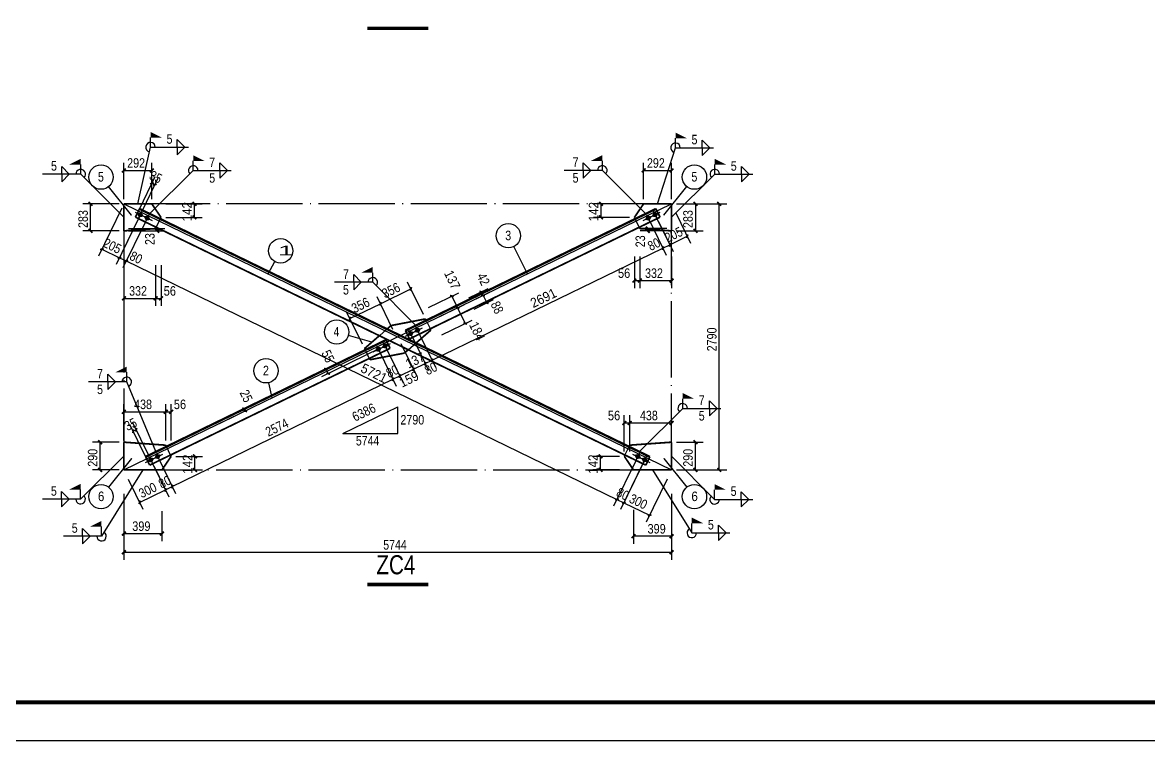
# Model space of a CAD drawing. Extents: x 3335981 to 3441081, y -1122115 to -866695.
# Drawn here: x 3382037 to 3411559, y -1122115 to -1103298 of the extents above; entities that cross this region are included whole.
import ezdxf

# ---------------------------------------------------------------- set-up
doc = ezdxf.new("R2010")
doc.units = 0
doc.header["$LTSCALE"] = 1000
doc.header["$MEASUREMENT"] = 0
doc.linetypes.add('2', pattern=[3800, 3000, -300, 200, -300])
doc.linetypes.add('DOTE', pattern=[2.42, 2, -0.2, 0.02, -0.2])
for name, color, linetype in [('10', 2, 'Continuous'), ('180', 253, '2'), ('35', 253, 'Continuous'), ('PUB_TITLE', 4, 'Continuous'), ('尺寸标注', 253, 'Continuous'), ('焊缝标注', 1, 'Continuous'), ('编号标注', 253, 'Continuous')]:
    doc.layers.add(name, color=color, linetype=linetype)
doc.styles.get("Standard").update_dxf_attribs({"font": 'sa-rs.shx', "width": 0.8, "bigfont": 'GBCBIG.shx'})

msp = doc.modelspace()

# ---------------------------------------------------------------- linework, layer by layer
at = {"layer": '10', "color": 253, "linetype": 'ByBlock'}
for p, q in [((3385169, -1108246), (3385081, -1108426)), ((3398581, -1108246), (3398668, -1108426)), ((3384990, -1108271), (3385260, -1108402)), ((3385170, -1108358), (3385440, -1108489)), ((3385348, -1108334), (3385261, -1108514)), ((3398310, -1108489), (3398580, -1108358)), ((3398401, -1108334), (3398488, -1108514)), ((3398490, -1108402), (3398760, -1108271)), ((3392078, -1111516), (3392348, -1111385)), ((3392169, -1111361), (3392257, -1111541)), ((3392258, -1111429), (3392528, -1111298)), ((3392349, -1111273), (3392437, -1111453)), ((3391233, -1111927), (3391503, -1111796)), ((3391324, -1111771), (3391411, -1111951)), ((3391413, -1111839), (3391682, -1111708)), ((3391504, -1111684), (3391591, -1111864)), ((3385265, -1114825), (3385535, -1114694)), ((3385357, -1114670), (3385444, -1114850)), ((3385445, -1114738), (3385715, -1114607)), ((3385537, -1114582), (3385624, -1114762)), ((3398034, -1114607), (3398304, -1114738)), ((3398213, -1114582), (3398126, -1114762)), ((3398214, -1114694), (3398484, -1114825)), ((3398393, -1114670), (3398306, -1114850))]:
    msp.add_line(p, q, dxfattribs=at)
at = {"layer": '10', "color": 1, "const_width": 45}
for points in [[(3385066, -1108308), (3385103, -1108381), (3385183, -1108365), (3385147, -1108291), (3385066, -1108308)], [(3385246, -1108395), (3385283, -1108469), (3385363, -1108452), (3385327, -1108379), (3385246, -1108395)], [(3398386, -1108452), (3398467, -1108469), (3398503, -1108395), (3398423, -1108379), (3398386, -1108452)], [(3398566, -1108365), (3398647, -1108381), (3398683, -1108308), (3398603, -1108291), (3398566, -1108365)], [(3392154, -1111479), (3392235, -1111496), (3392271, -1111422), (3392191, -1111406), (3392154, -1111479)], [(3392334, -1111392), (3392415, -1111408), (3392451, -1111335), (3392371, -1111318), (3392334, -1111392)], [(3391309, -1111890), (3391389, -1111906), (3391426, -1111833), (3391346, -1111816), (3391309, -1111890)], [(3391489, -1111802), (3391569, -1111819), (3391606, -1111746), (3391526, -1111729), (3391489, -1111802)], [(3385342, -1114788), (3385422, -1114805), (3385459, -1114731), (3385378, -1114715), (3385342, -1114788)], [(3385522, -1114701), (3385602, -1114717), (3385639, -1114644), (3385558, -1114627), (3385522, -1114701)], [(3398111, -1114644), (3398147, -1114717), (3398228, -1114701), (3398191, -1114627), (3398111, -1114644)], [(3398291, -1114731), (3398327, -1114805), (3398408, -1114788), (3398371, -1114715), (3398291, -1114731)]]:
    msp.add_lwpolyline(points, dxfattribs=at)
at = {"layer": '10', "const_width": 15}
for points in [[(3385132, -1108336, 1), (3385117, -1108336, 1), (3385132, -1108336, 1)], [(3385312, -1108424, 1), (3385297, -1108424, 1), (3385312, -1108424, 1)], [(3398452, -1108424, 1), (3398437, -1108424, 1), (3398452, -1108424, 1)], [(3398632, -1108336, 1), (3398617, -1108336, 1), (3398632, -1108336, 1)], [(3392220, -1111451, 1), (3392205, -1111451, 1), (3392220, -1111451, 1)], [(3392400, -1111363, 1), (3392385, -1111363, 1), (3392400, -1111363, 1)], [(3391555, -1111774, 1), (3391540, -1111774, 1), (3391555, -1111774, 1)], [(3391375, -1111861, 1), (3391360, -1111861, 1), (3391375, -1111861, 1)], [(3385408, -1114760, 1), (3385393, -1114760, 1), (3385408, -1114760, 1)], [(3385588, -1114672, 1), (3385573, -1114672, 1), (3385588, -1114672, 1)], [(3398177, -1114672, 1), (3398162, -1114672, 1), (3398177, -1114672, 1)], [(3398357, -1114760, 1), (3398342, -1114760, 1), (3398357, -1114760, 1)]]:
    msp.add_lwpolyline(points, format="xyb", close=True, dxfattribs=at)
at = {"layer": '180', "color": 253, "linetype": 'DOTE'}
for p, q in [((3399055, -1108049), (3384695, -1108049)), ((3384695, -1108049), (3384695, -1115024)), ((3399055, -1115024), (3399055, -1108049)), ((3384695, -1115024), (3399055, -1115024))]:
    msp.add_line(p, q, dxfattribs=at)
at = {"layer": '180', "color": 253, "linetype": 'ByBlock'}
for p, q in [((3384695, -1108049), (3399055, -1115024)), ((3384695, -1115024), (3399055, -1108049)), ((3390439, -1114066), (3391875, -1113368)), ((3391875, -1114066), (3391875, -1113368)), ((3390439, -1114066), (3391875, -1114066))]:
    msp.add_line(p, q, dxfattribs=at)
at = {"layer": '180', "color": 2, "linetype": 'ByBlock'}
for p, q in [((3385543, -1108665), (3385653, -1108440)), ((3398206, -1108665), (3398097, -1108440)), ((3392730, -1111325), (3392621, -1111100)), ((3391599, -1111328), (3391393, -1111506)), ((3392151, -1111874), (3392357, -1111696)), ((3391020, -1111877), (3391129, -1112102)), ((3385917, -1114634), (3385808, -1114409)), ((3397832, -1114634), (3397942, -1114409))]:
    msp.add_line(p, q, dxfattribs=at)
at = {"layer": '180', "color": 2, "const_width": 45}
for points in [[(3385427, -1108049), (3384695, -1108049)], [(3384695, -1108049), (3384695, -1108758)], [(3385106, -1108175), (3384997, -1108399)], [(3385100, -1108188), (3398481, -1114688)], [(3398488, -1114674), (3385106, -1108175)], [(3385669, -1108406), (3385427, -1108049)], [(3398643, -1108175), (3392074, -1111365)], [(3392081, -1111379), (3398650, -1108188)], [(3398080, -1108406), (3398322, -1108049)], [(3398322, -1108049), (3399055, -1108049)], [(3398753, -1108399), (3398643, -1108175)], [(3399055, -1108049), (3399055, -1108758)], [(3384997, -1108399), (3398379, -1114899)], [(3385653, -1108440), (3385669, -1108406)], [(3392183, -1111590), (3398753, -1108399)], [(3398097, -1108440), (3398080, -1108406)], [(3384695, -1108758), (3385527, -1108699)], [(3385527, -1108699), (3385543, -1108665)], [(3398222, -1108699), (3398206, -1108665)], [(3399055, -1108758), (3398222, -1108699)], [(3392604, -1111066), (3391700, -1111240)], [(3392621, -1111100), (3392604, -1111066)], [(3391393, -1111506), (3391003, -1111844)], [(3391700, -1111240), (3391599, -1111328)], [(3392074, -1111365), (3392183, -1111590)], [(3392357, -1111696), (3392746, -1111358)], [(3392746, -1111358), (3392730, -1111325)], [(3391566, -1111612), (3385262, -1114674)], [(3385268, -1114688), (3391573, -1111626)], [(3391675, -1111837), (3391566, -1111612)], [(3385371, -1114899), (3391675, -1111837)], [(3391003, -1111844), (3391020, -1111877)], [(3391129, -1112102), (3391145, -1112136)], [(3391145, -1112136), (3392050, -1111962)], [(3392050, -1111962), (3392151, -1111874)], [(3384695, -1114297), (3384695, -1115024)], [(3385792, -1114375), (3384695, -1114297)], [(3385808, -1114409), (3385792, -1114375)], [(3397942, -1114409), (3397958, -1114375)], [(3397958, -1114375), (3399055, -1114297)], [(3399055, -1114297), (3399055, -1115024)], [(3385262, -1114674), (3385371, -1114899)], [(3385692, -1115024), (3385934, -1114668)], [(3385934, -1114668), (3385917, -1114634)], [(3397816, -1114668), (3397832, -1114634)], [(3398057, -1115024), (3397816, -1114668)], [(3398379, -1114899), (3398488, -1114674)], [(3384695, -1115024), (3385692, -1115024)], [(3399055, -1115024), (3398057, -1115024)]]:
    msp.add_lwpolyline(points, dxfattribs=at)
at = {"layer": '35', "const_width": 95}
for points in [[(3391075, -1103450), (3392675, -1103450)], [(3391075, -1118024), (3392675, -1118024)]]:
    msp.add_lwpolyline(points, dxfattribs=at)
at = {"layer": 'PUB_TITLE', "linetype": 'ByBlock'}
msp.add_lwpolyline([(3335981, -1122115), (3441081, -1122115), (3441081, -1062715), (3335981, -1062715)], close=True, dxfattribs=at)
at = {"layer": 'PUB_TITLE', "linetype": 'ByBlock', "const_width": 100}
msp.add_lwpolyline([(3338481, -1121115), (3440081, -1121115), (3440081, -1063715), (3338481, -1063715)], close=True, dxfattribs=at)
at = {"layer": '尺寸标注', "color": 253, "linetype": 'ByBlock'}
for p, q in [((3384695, -1107924), (3384695, -1106974)), ((3385427, -1107924), (3385427, -1106974)), ((3398322, -1107924), (3398322, -1106974)), ((3399055, -1107924), (3399055, -1106974)), ((3385101, -1108186), (3385516, -1107331)), ((3385179, -1108224), (3385595, -1107369)), ((3384570, -1108049), (3383620, -1108049)), ((3384640, -1108161), (3384030, -1109417)), ((3385794, -1108049), (3386744, -1108049)), ((3397955, -1108049), (3397005, -1108049)), ((3399180, -1108049), (3399880, -1108049)), ((3399305, -1108049), (3400505, -1108049)), ((3385101, -1108385), (3384491, -1109641)), ((3385070, -1108449), (3384491, -1109641)), ((3385250, -1108536), (3384671, -1109728)), ((3385250, -1108536), (3384671, -1109728)), ((3385794, -1108406), (3386744, -1108406)), ((3397955, -1108406), (3397005, -1108406)), ((3398499, -1108536), (3398914, -1109391)), ((3398499, -1108536), (3398914, -1109391)), ((3398679, -1108449), (3399094, -1109303)), ((3398710, -1108512), (3399094, -1109303)), ((3399171, -1108289), (3399555, -1109079)), ((3384570, -1108758), (3383620, -1108758)), ((3384820, -1108699), (3385770, -1108699)), ((3384820, -1108758), (3385770, -1108758)), ((3398930, -1108699), (3398230, -1108699)), ((3398930, -1108758), (3398230, -1108758)), ((3399180, -1108758), (3399880, -1108758)), ((3398080, -1109429), (3398080, -1110261)), ((3398222, -1109429), (3398222, -1110261)), ((3399055, -1109429), (3399055, -1110261)), ((3384695, -1109660), (3384695, -1110727)), ((3385527, -1109660), (3385527, -1110727)), ((3385669, -1109660), (3385669, -1110727)), ((3392550, -1110954), (3392135, -1110099)), ((3393740, -1110514), (3394246, -1110269)), ((3391749, -1111343), (3391334, -1110488)), ((3391749, -1111343), (3391334, -1110488)), ((3392679, -1110765), (3393475, -1110378)), ((3393786, -1110608), (3394292, -1110362)), ((3393882, -1110807), (3394388, -1110561)), ((3390949, -1111731), (3390534, -1110877)), ((3392829, -1111073), (3393624, -1110687)), ((3393029, -1111486), (3393825, -1111100)), ((3392447, -1111476), (3392862, -1112330)), ((3392447, -1111476), (3392862, -1112330)), ((3391341, -1111721), (3389812, -1112464)), ((3391960, -1111712), (3392375, -1112567)), ((3391960, -1111712), (3392375, -1112567)), ((3392268, -1111563), (3392683, -1112418)), ((3392268, -1111563), (3392683, -1112418)), ((3391401, -1111845), (3389872, -1112588)), ((3391422, -1111974), (3391837, -1112828)), ((3391422, -1111974), (3391837, -1112828)), ((3391602, -1111886), (3392017, -1112741)), ((3391602, -1111886), (3392017, -1112741)), ((3384695, -1114250), (3384695, -1113300)), ((3385792, -1114250), (3385792, -1113300)), ((3385792, -1114250), (3385792, -1113300)), ((3385934, -1114250), (3385934, -1113300)), ((3387173, -1113746), (3388028, -1113331)), ((3387202, -1113806), (3388057, -1113391)), ((3385267, -1114686), (3384852, -1113831)), ((3385346, -1114647), (3384931, -1113793)), ((3397816, -1114543), (3397816, -1113593)), ((3397958, -1114543), (3397958, -1113593)), ((3397958, -1114543), (3397958, -1113593)), ((3399055, -1114543), (3399055, -1113593)), ((3384570, -1114297), (3383870, -1114297)), ((3399180, -1114297), (3399880, -1114297)), ((3386059, -1114668), (3386759, -1114668)), ((3397691, -1114668), (3396991, -1114668)), ((3384570, -1115024), (3383870, -1115024)), ((3385455, -1114872), (3385870, -1115727)), ((3385486, -1114936), (3385870, -1115727)), ((3385635, -1114785), (3386050, -1115639)), ((3385635, -1114785), (3386050, -1115639)), ((3386059, -1115024), (3386759, -1115024)), ((3397691, -1115024), (3396991, -1115024)), ((3398115, -1114785), (3397536, -1115977)), ((3398115, -1114785), (3397536, -1115977)), ((3398295, -1114872), (3397716, -1116064)), ((3398264, -1114936), (3397716, -1116064)), ((3399180, -1115024), (3399880, -1115024)), ((3399305, -1115024), (3400505, -1115024)), ((3384811, -1115264), (3385195, -1116054)), ((3398938, -1115264), (3398390, -1116392)), ((3384695, -1115651), (3384695, -1117382)), ((3399055, -1115651), (3399055, -1117382)), ((3384695, -1116103), (3384695, -1116893)), ((3385692, -1116103), (3385692, -1116893)), ((3398057, -1116068), (3398057, -1116962)), ((3399055, -1116068), (3399055, -1116962))]:
    msp.add_line(p, q, dxfattribs=at)
at = {"layer": '尺寸标注'}
for p, q in [((3384695, -1107174), (3385427, -1107174)), ((3398322, -1107174), (3399055, -1107174)), ((3385428, -1107511), (3385507, -1107549)), ((3383820, -1108758), (3383820, -1108049)), ((3386544, -1108406), (3386544, -1108049)), ((3397205, -1108406), (3397205, -1108049)), ((3399680, -1108049), (3399680, -1108758)), ((3400305, -1115024), (3400305, -1108049)), ((3385570, -1108699), (3385570, -1108758)), ((3398430, -1108758), (3398430, -1108699)), ((3398827, -1109211), (3399007, -1109123)), ((3399007, -1109123), (3399468, -1108900)), ((3384118, -1109237), (3384579, -1109461)), ((3392775, -1112150), (3398827, -1109211)), ((3384579, -1109461), (3384759, -1109548)), ((3384759, -1109548), (3397623, -1115797)), ((3391421, -1110668), (3392222, -1110279)), ((3398080, -1110061), (3398222, -1110061)), ((3398222, -1110061), (3399055, -1110061)), ((3384695, -1110527), (3385527, -1110527)), ((3385527, -1110527), (3385669, -1110527)), ((3393295, -1110466), (3393444, -1110774)), ((3394066, -1110356), (3394112, -1110450)), ((3394112, -1110450), (3394208, -1110648)), ((3390621, -1111057), (3391421, -1110668)), ((3393444, -1110774), (3393645, -1111187)), ((3389992, -1112377), (3390052, -1112500)), ((3391930, -1112561), (3392288, -1112387)), ((3392288, -1112387), (3392595, -1112238)), ((3392595, -1112238), (3392775, -1112150)), ((3385963, -1115459), (3391750, -1112648)), ((3391750, -1112648), (3391930, -1112561)), ((3384695, -1113500), (3385792, -1113500)), ((3385792, -1113500), (3385934, -1113500)), ((3387848, -1113418), (3387877, -1113478)), ((3397816, -1113793), (3397958, -1113793)), ((3397958, -1113793), (3399055, -1113793)), ((3384939, -1114011), (3385018, -1113973)), ((3384070, -1115024), (3384070, -1114297)), ((3399680, -1115024), (3399680, -1114297)), ((3386559, -1115024), (3386559, -1114668)), ((3397191, -1115024), (3397191, -1114668)), ((3385108, -1115875), (3385783, -1115547)), ((3385783, -1115547), (3385963, -1115459)), ((3397623, -1115797), (3397803, -1115884)), ((3397803, -1115884), (3398478, -1116212)), ((3384695, -1116693), (3385692, -1116693)), ((3399055, -1116762), (3398057, -1116762)), ((3384695, -1117182), (3399055, -1117182))]:
    msp.add_line(p, q, dxfattribs=at)
at = {"layer": '尺寸标注', "const_width": 45}
for points in [[(3384645, -1107224), (3384745, -1107124)], [(3385377, -1107224), (3385477, -1107124)], [(3398272, -1107224), (3398372, -1107124)], [(3399005, -1107224), (3399105, -1107124)], [(3385476, -1107495), (3385381, -1107527)], [(3385554, -1107533), (3385460, -1107566)], [(3383770, -1107999), (3383870, -1108099)], [(3386494, -1107999), (3386594, -1108099)], [(3397155, -1107999), (3397255, -1108099)], [(3399630, -1107999), (3399730, -1108099)], [(3400255, -1107999), (3400355, -1108099)], [(3386494, -1108356), (3386594, -1108456)], [(3397155, -1108356), (3397255, -1108456)], [(3383770, -1108708), (3383870, -1108808)], [(3385520, -1108649), (3385620, -1108749)], [(3385520, -1108708), (3385620, -1108808)], [(3398380, -1108649), (3398480, -1108749)], [(3398380, -1108708), (3398480, -1108808)], [(3399484, -1108852), (3399452, -1108947)], [(3399630, -1108708), (3399730, -1108808)], [(3398843, -1109164), (3398811, -1109258)], [(3398843, -1109164), (3398811, -1109258)], [(3399023, -1109076), (3398991, -1109171)], [(3399023, -1109076), (3398991, -1109171)], [(3384165, -1109221), (3384070, -1109253)], [(3384626, -1109444), (3384531, -1109477)], [(3384626, -1109444), (3384531, -1109477)], [(3384806, -1109532), (3384711, -1109565)], [(3384806, -1109532), (3384711, -1109565)], [(3398030, -1110111), (3398130, -1110011)], [(3398172, -1110111), (3398272, -1110011)], [(3399005, -1110111), (3399105, -1110011)], [(3392238, -1110232), (3392206, -1110326)], [(3394114, -1110372), (3394019, -1110340)], [(3384645, -1110577), (3384745, -1110477)], [(3385477, -1110577), (3385577, -1110477)], [(3385619, -1110577), (3385719, -1110477)], [(3391438, -1110621), (3391405, -1110715)], [(3391438, -1110621), (3391405, -1110715)], [(3393342, -1110482), (3393247, -1110449)], [(3394159, -1110466), (3394065, -1110433)], [(3394256, -1110665), (3394161, -1110632)], [(3393492, -1110790), (3393397, -1110758)], [(3390637, -1111009), (3390605, -1111104)], [(3393692, -1111203), (3393598, -1111171)], [(3392791, -1112103), (3392759, -1112198)], [(3392791, -1112103), (3392759, -1112198)], [(3390039, -1112393), (3389945, -1112360)], [(3392304, -1112340), (3392272, -1112434)], [(3392304, -1112340), (3392272, -1112434)], [(3392612, -1112191), (3392579, -1112285)], [(3392612, -1112191), (3392579, -1112285)], [(3390099, -1112517), (3390005, -1112484)], [(3391766, -1112601), (3391734, -1112696)], [(3391766, -1112601), (3391734, -1112696)], [(3391946, -1112514), (3391913, -1112608)], [(3391946, -1112514), (3391913, -1112608)], [(3384645, -1113550), (3384745, -1113450)], [(3385742, -1113550), (3385842, -1113450)], [(3385742, -1113550), (3385842, -1113450)], [(3385884, -1113550), (3385984, -1113450)], [(3387895, -1113435), (3387800, -1113402)], [(3387924, -1113495), (3387830, -1113462)], [(3397766, -1113843), (3397866, -1113743)], [(3397908, -1113843), (3398008, -1113743)], [(3397908, -1113843), (3398008, -1113743)], [(3399005, -1113843), (3399105, -1113743)], [(3384956, -1113964), (3384923, -1114058)], [(3385034, -1113926), (3385002, -1114020)], [(3384020, -1114247), (3384120, -1114347)], [(3399630, -1114247), (3399730, -1114347)], [(3386509, -1114618), (3386609, -1114718)], [(3397141, -1114618), (3397241, -1114718)], [(3384020, -1114974), (3384120, -1115074)], [(3386509, -1114974), (3386609, -1115074)], [(3397141, -1114974), (3397241, -1115074)], [(3399630, -1114974), (3399730, -1115074)], [(3400255, -1114974), (3400355, -1115074)], [(3385799, -1115500), (3385766, -1115594)], [(3385799, -1115500), (3385766, -1115594)], [(3385979, -1115412), (3385946, -1115507)], [(3385979, -1115412), (3385946, -1115507)], [(3385124, -1115827), (3385092, -1115922)], [(3397670, -1115780), (3397576, -1115813)], [(3397670, -1115780), (3397576, -1115813)], [(3397850, -1115868), (3397756, -1115901)], [(3397850, -1115868), (3397756, -1115901)], [(3398525, -1116196), (3398430, -1116228)], [(3384645, -1116743), (3384745, -1116643)], [(3385642, -1116743), (3385742, -1116643)], [(3398007, -1116812), (3398107, -1116712)], [(3399005, -1116812), (3399105, -1116712)], [(3384645, -1117232), (3384745, -1117132)], [(3399005, -1117232), (3399105, -1117132)]]:
    msp.add_lwpolyline(points, dxfattribs=at)
at = {"layer": '焊缝标注', "color": 253, "linetype": 'ByBlock'}
for p, q in [((3385393, -1106565), (3385393, -1106315)), ((3386093, -1106365), (3386293, -1106565)), ((3386093, -1106565), (3386093, -1106365)), ((3399158, -1106581), (3399158, -1106331)), ((3399858, -1106381), (3400058, -1106581)), ((3399858, -1106581), (3399858, -1106381)), ((3385393, -1106565), (3386393, -1106565)), ((3386093, -1106765), (3386293, -1106565)), ((3386093, -1106565), (3386093, -1106765)), ((3399158, -1106581), (3400158, -1106581)), ((3399858, -1106781), (3400058, -1106581)), ((3399858, -1106581), (3399858, -1106781)), ((3383264, -1107270), (3383064, -1107070)), ((3383064, -1107270), (3383064, -1107070)), ((3383564, -1107270), (3383564, -1107020)), ((3386512, -1107176), (3386512, -1106926)), ((3387212, -1106976), (3387412, -1107176)), ((3387212, -1107176), (3387212, -1106976)), ((3396940, -1107174), (3396740, -1106974)), ((3396740, -1107174), (3396740, -1106974)), ((3397240, -1107174), (3397240, -1106924)), ((3400187, -1107272), (3400187, -1107022)), ((3400887, -1107072), (3401087, -1107272)), ((3400887, -1107272), (3400887, -1107072)), ((3383564, -1107270), (3382564, -1107270)), ((3383264, -1107270), (3383064, -1107470)), ((3383064, -1107270), (3383064, -1107470)), ((3386512, -1107176), (3387512, -1107176)), ((3387212, -1107376), (3387412, -1107176)), ((3387212, -1107176), (3387212, -1107376)), ((3397240, -1107174), (3396240, -1107174)), ((3396940, -1107174), (3396740, -1107374)), ((3396740, -1107174), (3396740, -1107374)), ((3400187, -1107272), (3401187, -1107272)), ((3400887, -1107472), (3401087, -1107272)), ((3400887, -1107272), (3400887, -1107472)), ((3390920, -1110106), (3390720, -1109906)), ((3390720, -1110106), (3390720, -1109906)), ((3391220, -1110106), (3391220, -1109856)), ((3391220, -1110106), (3390220, -1110106)), ((3390920, -1110106), (3390720, -1110306)), ((3390720, -1110106), (3390720, -1110306)), ((3384471, -1112716), (3384271, -1112516)), ((3384271, -1112716), (3384271, -1112516)), ((3384771, -1112716), (3384771, -1112466)), ((3384771, -1112716), (3383771, -1112716)), ((3384471, -1112716), (3384271, -1112916)), ((3384271, -1112716), (3384271, -1112916)), ((3399347, -1113410), (3399347, -1113160)), ((3400047, -1113210), (3400247, -1113410)), ((3400047, -1113410), (3400047, -1113210)), ((3399347, -1113410), (3400347, -1113410)), ((3400047, -1113610), (3400247, -1113410)), ((3400047, -1113410), (3400047, -1113610)), ((3383261, -1115790), (3383061, -1115590)), ((3383061, -1115790), (3383061, -1115590)), ((3383561, -1115790), (3383561, -1115540)), ((3400184, -1115795), (3400184, -1115545)), ((3400884, -1115595), (3401084, -1115795)), ((3400884, -1115795), (3400884, -1115595)), ((3383561, -1115790), (3382561, -1115790)), ((3383261, -1115790), (3383061, -1115990)), ((3383061, -1115790), (3383061, -1115990)), ((3400184, -1115795), (3401184, -1115795)), ((3400884, -1115995), (3401084, -1115795)), ((3400884, -1115795), (3400884, -1115995)), ((3384108, -1116761), (3384108, -1116511)), ((3399586, -1116675), (3399586, -1116425)), ((3400286, -1116475), (3400486, -1116675)), ((3400286, -1116675), (3400286, -1116475)), ((3384108, -1116761), (3383108, -1116761)), ((3383808, -1116761), (3383608, -1116561)), ((3383608, -1116761), (3383608, -1116561)), ((3383808, -1116761), (3383608, -1116961)), ((3383608, -1116761), (3383608, -1116961)), ((3399586, -1116675), (3400586, -1116675)), ((3400286, -1116875), (3400486, -1116675)), ((3400286, -1116675), (3400286, -1116875))]:
    msp.add_line(p, q, dxfattribs=at)
at = {"layer": '焊缝标注'}
for p, q in [((3385061, -1108049), (3385393, -1106565)), ((3398689, -1108049), (3399158, -1106581)), ((3384695, -1108403), (3383564, -1107270)), ((3385379, -1108307), (3386512, -1107176)), ((3398370, -1108307), (3397240, -1107174)), ((3399055, -1108403), (3400187, -1107272)), ((3392351, -1111239), (3391220, -1110106)), ((3385535, -1114542), (3384771, -1112716)), ((3398215, -1114542), (3399347, -1113410)), ((3384695, -1114660), (3383561, -1115790)), ((3399055, -1114660), (3400184, -1115795)), ((3385194, -1115024), (3384108, -1116761)), ((3398556, -1115024), (3399586, -1116675))]:
    msp.add_line(p, q, dxfattribs=at)
for centre, start, end in [((3385393, -1106565), 0, 257.3908), ((3399158, -1106581), 0, 252.257), ((3386512, -1107176), 0, 224.9772), ((3397240, -1107174), 314.9315, 180), ((3383564, -1107270), 314.9315, 180), ((3400187, -1107272), 0, 224.9772), ((3391220, -1110106), 314.9316, 180), ((3384771, -1112716), 292.713, 180), ((3399347, -1113410), 0, 224.9772), ((3383561, -1115790), 180, 44.8859), ((3400184, -1115795), 134.8403, 0), ((3384108, -1116761), 180, 57.9971), ((3399586, -1116675), 121.9699, 0)]:
    msp.add_arc(centre, 125, start, end, dxfattribs=at)
for points in [[(3385393, -1106315), (3385693, -1106315), (3385393, -1106165)], [(3399158, -1106331), (3399458, -1106331), (3399158, -1106181)], [(3386512, -1106926), (3386812, -1106926), (3386512, -1106776)], [(3397240, -1106924), (3396940, -1106924), (3397240, -1106774)], [(3383564, -1107020), (3383264, -1107020), (3383564, -1106870)], [(3400187, -1107022), (3400487, -1107022), (3400187, -1106872)], [(3385061, -1108049), (3385097, -1107955), (3385068, -1107948)], [(3398689, -1108049), (3398733, -1107958), (3398705, -1107949)], [(3385379, -1108307), (3385461, -1108247), (3385440, -1108226)], [(3398370, -1108307), (3398310, -1108226), (3398289, -1108247)], [(3384695, -1108403), (3384635, -1108322), (3384614, -1108343)], [(3399055, -1108403), (3399136, -1108343), (3399115, -1108322)], [(3391220, -1109856), (3390920, -1109856), (3391220, -1109706)], [(3392351, -1111239), (3392291, -1111158), (3392269, -1111179)], [(3384771, -1112466), (3384471, -1112466), (3384771, -1112316)], [(3399347, -1113160), (3399647, -1113160), (3399347, -1113010)], [(3385535, -1114542), (3385510, -1114444), (3385482, -1114455)], [(3384695, -1114660), (3384613, -1114720), (3384635, -1114741)], [(3398215, -1114542), (3398296, -1114482), (3398275, -1114460)], [(3399055, -1114660), (3399115, -1114742), (3399136, -1114721)], [(3385194, -1115024), (3385128, -1115101), (3385153, -1115117)], [(3398556, -1115024), (3398596, -1115117), (3398622, -1115101)], [(3383561, -1115540), (3383261, -1115540), (3383561, -1115390)], [(3400184, -1115545), (3400484, -1115545), (3400184, -1115395)], [(3384108, -1116511), (3383808, -1116511), (3384108, -1116361)], [(3399586, -1116425), (3399886, -1116425), (3399586, -1116275)]]:
    msp.add_solid(points, dxfattribs=at)
at = {"layer": '编号标注', "color": 253, "linetype": 'ByBlock'}
for p, q in [((3384895, -1108349), (3384295, -1107599)), ((3398855, -1108349), (3399455, -1107599)), ((3395274, -1109885), (3394917, -1109172)), ((3388476, -1109885), (3388652, -1109562)), ((3391198, -1111675), (3390582, -1111498)), ((3388583, -1113135), (3388492, -1112737)), ((3384895, -1114724), (3384295, -1115474)), ((3398855, -1114724), (3399455, -1115474))]:
    msp.add_line(p, q, dxfattribs=at)
at = {"layer": '编号标注', "const_width": 10}
for points in [[(3384900, -1108349, 1), (3384890, -1108349, 1), (3384900, -1108349, 1)], [(3398860, -1108349, 1), (3398850, -1108349, 1), (3398860, -1108349, 1)], [(3388481, -1109885, 1), (3388471, -1109885, 1), (3388481, -1109885, 1)], [(3395279, -1109885, 1), (3395269, -1109885, 1), (3395279, -1109885, 1)], [(3391203, -1111675, 1), (3391193, -1111675, 1), (3391203, -1111675, 1)], [(3388588, -1113135, 1), (3388578, -1113135, 1), (3388588, -1113135, 1)], [(3384900, -1114724, 1), (3384890, -1114724, 1), (3384900, -1114724, 1)], [(3398860, -1114724, 1), (3398850, -1114724, 1), (3398860, -1114724, 1)]]:
    msp.add_lwpolyline(points, format="xyb", close=True, dxfattribs=at)
at = {"layer": '编号标注'}
for centre in [(3384095, -1107349), (3399655, -1107349), (3394774, -1108885), (3388806, -1109281), (3390275, -1111409), (3388421, -1112425), (3384095, -1115724), (3399655, -1115724)]:
    msp.add_circle(centre, 320, dxfattribs=at)

# ---------------------------------------------------------------- texts
at = {"layer": '180', "width": 0.851508}
msp.add_text('6386', height=250, rotation=25.907, dxfattribs=at).set_placement((3390757, -1113764))
at = {"layer": '180'}
for s, width, p in [('2790', 0.839999, (3391945, -1113834)), ('5744', 0.828803, (3390777, -1114383))]:
    msp.add_text(s, height=250, dxfattribs=dict(at, width=width)).set_placement(p)
at = {"layer": '35', "width": 0.810001}
msp.add_text('ZC4', height=500, dxfattribs=at).set_placement((3391315, -1117759))
at = {"layer": '尺寸标注'}
for s, width, p in [('292', 0.839999, (3384781, -1107104)), ('292', 0.839999, (3398409, -1107104)), ('56', 0.865453, (3397650, -1109991)), ('332', 0.839999, (3398359, -1109991)), ('332', 0.840001, (3384831, -1110457)), ('56', 0.865453, (3385739, -1110457)), ('438', 0.840001, (3384963, -1113430)), ('56', 0.865453, (3386004, -1113430)), ('56', 0.865453, (3397386, -1113723)), ('438', 0.839999, (3398226, -1113723)), ('399', 0.855848, (3384914, -1116623)), ('399', 0.855848, (3398425, -1116692)), ('5744', 0.828799, (3391495, -1117112))]:
    msp.add_text(s, height=250, dxfattribs=dict(at, width=width)).set_placement(p)
for s, rotation, width, p in [('35', 334.0927, 0.839995, (3385336, -1107389)), ('283', 90, 0.839999, (3383750, -1108683)), ('142', 90, 0.907199, (3386474, -1108508)), ('142', 90, 0.907199, (3397135, -1108508)), ('283', 90, 0.839999, (3399610, -1108683)), ('23', 90, 0.839998, (3385500, -1109129)), ('205', 25.9069, 0.84, (3398955, -1109071)), ('205', 334.0931, 0.84, (3384127, -1109164)), ('23', 90, 0.839998, (3398360, -1109188)), ('80', 25.907, 0.840001, (3398506, -1109289)), ('80', 334.093, 0.840001, (3384821, -1109501)), ('137', 295.9069, 0.9072, (3393082, -1109868)), ('42', 295.907, 0.840001, (3393941, -1109939)), ('356', 25.9069, 0.855849, (3391539, -1110533)), ('2691', 25.9068, 0.956307, (3395429, -1110784)), ('356', 25.9069, 0.855849, (3390739, -1110922)), ('88', 295.907, 0.840001, (3394302, -1110681)), ('184', 295.9069, 0.889412, (3393739, -1111219)), ('2790', 90, 0.839999, (3400235, -1111916)), ('55', 295.9073, 0.839995, (3389867, -1111959)), ('137', 25.9069, 0.9072, (3392159, -1112372)), ('5721', 334.0931, 0.956304, (3390880, -1112444)), ('80', 25.9066, 0.839998, (3391647, -1112620)), ('80', 25.907, 0.840001, (3392657, -1112547)), ('159', 25.9069, 0.925715, (3391990, -1112871)), ('25', 295.9063, 0.840005, (3387723, -1113001)), ('35', 25.9071, 0.839998, (3384786, -1114008)), ('2574', 25.9071, 0.828798, (3388484, -1114157)), ('290', 90, 0.839999, (3384000, -1114940)), ('142', 90, 0.907199, (3386489, -1115126)), ('142', 90, 0.907199, (3397121, -1115126)), ('290', 90, 0.839999, (3399610, -1114940)), ('80', 25.9073, 0.839995, (3385680, -1115519)), ('300', 25.907, 0.839998, (3385163, -1115770)), ('80', 334.093, 0.840001, (3397582, -1115699)), ('300', 334.0931, 0.84, (3397919, -1115863))]:
    msp.add_text(s, height=250, rotation=rotation, dxfattribs=dict(at, width=width)).set_placement(p)
at = {"layer": '焊缝标注'}
for s, width, p in [('5', 0.839996, (3385813, -1106475)), ('5', 0.839996, (3399578, -1106491)), ('5', 0.839996, (3382784, -1107180)), ('7', 0.840015, (3386932, -1107086)), ('7', 0.839996, (3396460, -1107084)), ('5', 0.839996, (3400607, -1107182)), ('5', 0.840015, (3386932, -1107496)), ('5', 0.839996, (3396460, -1107494)), ('7', 0.839996, (3390440, -1110016)), ('5', 0.839996, (3390440, -1110426)), ('7', 0.839996, (3383991, -1112626)), ('5', 0.839996, (3383991, -1113036)), ('7', 0.839996, (3399767, -1113320)), ('5', 0.839996, (3399767, -1113730)), ('5', 0.839996, (3382781, -1115700)), ('5', 0.840015, (3400604, -1115705)), ('5', 0.840005, (3383328, -1116671)), ('5', 0.839996, (3400006, -1116585))]:
    msp.add_text(s, height=250, dxfattribs=dict(at, width=width)).set_placement(p)
at = {"layer": '编号标注'}
for s, width, p in [('5', 0.839996, (3384015, -1107466)), ('5', 0.839996, (3399575, -1107466)), ('3', 0.839996, (3394694, -1109003)), ('1', 2.35199, (3388726, -1109398)), ('4', 0.783997, (3390195, -1111526)), ('2', 0.839996, (3388341, -1112543)), ('6', 0.904611, (3384015, -1115841)), ('6', 0.904611, (3399575, -1115841))]:
    msp.add_text(s, height=250, dxfattribs=dict(at, width=width)).set_placement(p)

doc.saveas('drawing.dxf')
